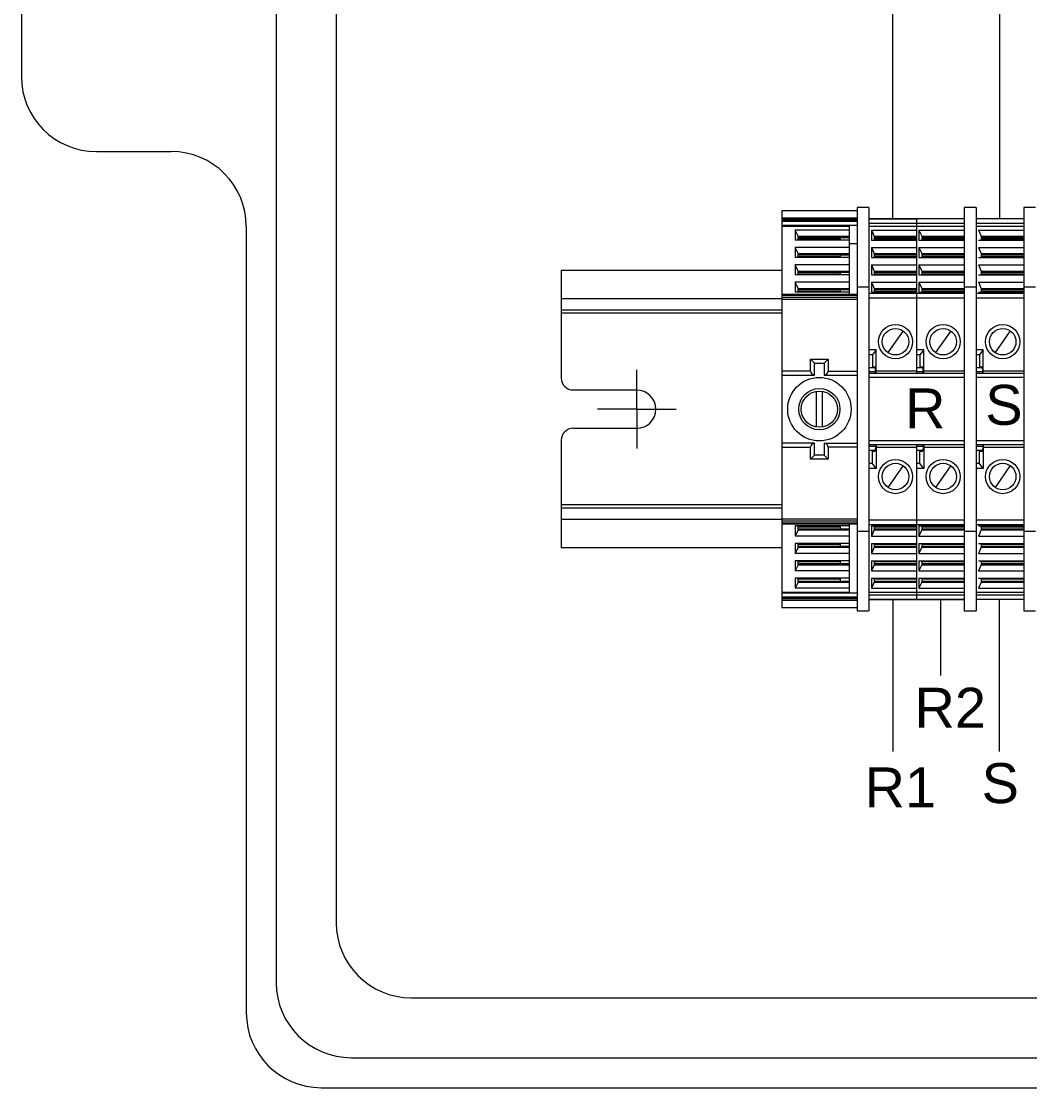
# Model space of a CAD drawing. Header units: millimetres. Extents: x 1552.365 to 1552.862, y 1363.168 to 1363.566.
# Drawn here: x 1552.3652 to 1552.4997, y 1363.2277 to 1363.37 of the extents above; entities that cross this region are included whole.
import ezdxf

# ---------------------------------------------------------------- set-up
doc = ezdxf.new("R2010")
doc.units = ezdxf.units.MM
doc.linetypes.add('CENTER', pattern=[0.6, 0.375, -0.075, 0.075, -0.075])
doc.layers.add('DIM', color=7, linetype='Continuous')
doc.styles.get("Standard").update_dxf_attribs({"font": 'arial.ttf'})

msp = doc.modelspace()

# ---------------------------------------------------------------- linework, layer by layer
at = {"color": 7, "lineweight": 15}
for p, q in [((1552.39917, 1363.53476), (1552.39917, 1363.24173)), ((1552.40717, 1363.52676), (1552.40717, 1363.24973)), ((1552.36517, 1363.41388), (1552.36517, 1363.36261)), ((1552.49569, 1363.34365), (1552.49569, 1363.38098)), ((1552.37517, 1363.35261), (1552.38517, 1363.35261)), ((1552.47822, 1363.34365), (1552.48457, 1363.34365)), ((1552.39517, 1363.34261), (1552.39517, 1363.23773)), ((1552.47822, 1363.29284), (1552.48457, 1363.29284)), ((1552.48457, 1363.29284), (1552.49093, 1363.29284)), ((1552.49558, 1363.29284), (1552.49558, 1363.28271)), ((1552.49558, 1363.28271), (1552.49558, 1363.27258)), ((1552.41717, 1363.23973), (1552.8103, 1363.23973)), ((1552.40917, 1363.23173), (1552.8183, 1363.23173)), ((1552.40517, 1363.22773), (1552.8223, 1363.22773))]:
    msp.add_line(p, q, dxfattribs=at)
at = {"color": 36, "lineweight": 15}
for p, q in [((1552.4814, 1363.34365), (1552.4814, 1363.38098)), ((1552.4814, 1363.29284), (1552.4814, 1363.28271)), ((1552.48775, 1363.29284), (1552.48775, 1363.28271)), ((1552.4814, 1363.28271), (1552.4814, 1363.27258))]:
    msp.add_line(p, q, dxfattribs=at)
at = {"color": 7, "linetype": 'Continuous', "lineweight": 15}
for p, q in [((1552.47663, 1363.34471), (1552.46658, 1363.34471)), ((1552.47822, 1363.34513), (1552.47663, 1363.34513)), ((1552.47822, 1363.34513), (1552.47663, 1363.34513)), ((1552.49251, 1363.34513), (1552.49093, 1363.34513)), ((1552.50045, 1363.34513), (1552.49886, 1363.34513)), ((1552.46658, 1363.34377), (1552.47663, 1363.34377)), ((1552.47663, 1363.34357), (1552.46658, 1363.34357)), ((1552.46658, 1363.34348), (1552.47663, 1363.34348)), ((1552.47663, 1363.34326), (1552.46658, 1363.34326)), ((1552.46658, 1363.34281), (1552.47663, 1363.34281)), ((1552.49093, 1363.34365), (1552.47822, 1363.34365)), ((1552.49093, 1363.34303), (1552.47822, 1363.34303)), ((1552.49886, 1363.34365), (1552.49251, 1363.34365)), ((1552.49886, 1363.34303), (1552.49251, 1363.34303)), ((1552.46658, 1363.34266), (1552.47558, 1363.34266)), ((1552.4684, 1363.34214), (1552.4684, 1363.34079)), ((1552.47558, 1363.34214), (1552.4684, 1363.34214)), ((1552.46877, 1363.34131), (1552.4684, 1363.34214)), ((1552.46877, 1363.34079), (1552.46877, 1363.34131)), ((1552.46877, 1363.34131), (1552.47558, 1363.34131)), ((1552.47822, 1363.34266), (1552.49093, 1363.34266)), ((1552.47854, 1363.34214), (1552.48457, 1363.34214)), ((1552.47854, 1363.34214), (1552.47891, 1363.34131)), ((1552.47854, 1363.34214), (1552.47854, 1363.34079)), ((1552.47891, 1363.34131), (1552.48457, 1363.34131)), ((1552.47891, 1363.34131), (1552.47891, 1363.34079)), ((1552.48489, 1363.34214), (1552.49093, 1363.34214)), ((1552.48489, 1363.34214), (1552.48526, 1363.34131)), ((1552.48489, 1363.34214), (1552.48489, 1363.34079)), ((1552.48526, 1363.34131), (1552.49093, 1363.34131)), ((1552.48526, 1363.34131), (1552.48526, 1363.34079)), ((1552.49251, 1363.34266), (1552.49886, 1363.34266)), ((1552.49283, 1363.34214), (1552.49886, 1363.34214)), ((1552.49283, 1363.34214), (1552.4932, 1363.34131)), ((1552.4932, 1363.34131), (1552.49886, 1363.34131)), ((1552.4932, 1363.34131), (1552.4932, 1363.34079)), ((1552.47558, 1363.34079), (1552.4684, 1363.34079)), ((1552.46877, 1363.34116), (1552.47558, 1363.34116)), ((1552.47444, 1363.3409), (1552.46877, 1363.3409)), ((1552.47444, 1363.34079), (1552.47444, 1363.34116)), ((1552.47558, 1363.34034), (1552.47663, 1363.34034)), ((1552.47854, 1363.34079), (1552.48457, 1363.34079)), ((1552.47891, 1363.34116), (1552.48457, 1363.34116)), ((1552.48457, 1363.3409), (1552.47891, 1363.3409)), ((1552.48489, 1363.34079), (1552.49093, 1363.34079)), ((1552.48526, 1363.34116), (1552.49093, 1363.34116)), ((1552.49093, 1363.3409), (1552.48526, 1363.3409)), ((1552.49283, 1363.34079), (1552.49886, 1363.34079)), ((1552.4932, 1363.34116), (1552.49886, 1363.34116)), ((1552.49886, 1363.3409), (1552.4932, 1363.3409)), ((1552.4684, 1363.33982), (1552.4684, 1363.33847)), ((1552.47558, 1363.33982), (1552.4684, 1363.33982)), ((1552.46877, 1363.33899), (1552.4684, 1363.33982)), ((1552.47558, 1363.33847), (1552.4684, 1363.33847)), ((1552.46877, 1363.33847), (1552.46877, 1363.33899)), ((1552.46877, 1363.33899), (1552.47558, 1363.33899)), ((1552.46877, 1363.33884), (1552.47558, 1363.33884)), ((1552.47444, 1363.33858), (1552.46877, 1363.33858)), ((1552.47444, 1363.33847), (1552.47444, 1363.33884)), ((1552.47854, 1363.33982), (1552.48457, 1363.33982)), ((1552.47854, 1363.33982), (1552.47891, 1363.33899)), ((1552.47854, 1363.33982), (1552.47854, 1363.33847)), ((1552.47854, 1363.33847), (1552.48457, 1363.33847)), ((1552.47891, 1363.33899), (1552.48457, 1363.33899)), ((1552.47891, 1363.33899), (1552.47891, 1363.33847)), ((1552.47891, 1363.33884), (1552.48457, 1363.33884)), ((1552.48457, 1363.33858), (1552.47891, 1363.33858)), ((1552.48489, 1363.33982), (1552.49093, 1363.33982)), ((1552.48489, 1363.33982), (1552.48526, 1363.33899)), ((1552.48489, 1363.33982), (1552.48489, 1363.33847)), ((1552.48489, 1363.33847), (1552.49093, 1363.33847)), ((1552.48526, 1363.33899), (1552.49093, 1363.33899)), ((1552.48526, 1363.33899), (1552.48526, 1363.33847)), ((1552.48526, 1363.33884), (1552.49093, 1363.33884)), ((1552.49093, 1363.33858), (1552.48526, 1363.33858)), ((1552.49283, 1363.33982), (1552.49886, 1363.33982)), ((1552.49283, 1363.33982), (1552.4932, 1363.33899)), ((1552.49283, 1363.33847), (1552.49886, 1363.33847)), ((1552.4932, 1363.33899), (1552.49886, 1363.33899)), ((1552.4932, 1363.33899), (1552.4932, 1363.33847)), ((1552.4932, 1363.33884), (1552.49886, 1363.33884)), ((1552.49886, 1363.33858), (1552.4932, 1363.33858)), ((1552.4684, 1363.3375), (1552.4684, 1363.33615)), ((1552.47558, 1363.3375), (1552.4684, 1363.3375)), ((1552.46877, 1363.33667), (1552.4684, 1363.3375)), ((1552.47854, 1363.3375), (1552.48457, 1363.3375)), ((1552.47854, 1363.3375), (1552.47891, 1363.33667)), ((1552.47854, 1363.3375), (1552.47854, 1363.33615)), ((1552.48489, 1363.3375), (1552.49093, 1363.3375)), ((1552.48489, 1363.3375), (1552.48526, 1363.33667)), ((1552.48489, 1363.3375), (1552.48489, 1363.33615)), ((1552.49283, 1363.3375), (1552.49886, 1363.3375)), ((1552.49283, 1363.3375), (1552.4932, 1363.33667)), ((1552.43717, 1363.33676), (1552.43717, 1363.32241)), ((1552.46658, 1363.33676), (1552.43717, 1363.33676)), ((1552.47558, 1363.33615), (1552.4684, 1363.33615)), ((1552.46877, 1363.33615), (1552.46877, 1363.33667)), ((1552.46877, 1363.33667), (1552.47558, 1363.33667)), ((1552.46877, 1363.33652), (1552.47558, 1363.33652)), ((1552.47444, 1363.33626), (1552.46877, 1363.33626)), ((1552.47444, 1363.33615), (1552.47444, 1363.33652)), ((1552.47854, 1363.33615), (1552.48457, 1363.33615)), ((1552.47891, 1363.33667), (1552.48457, 1363.33667)), ((1552.47891, 1363.33667), (1552.47891, 1363.33615)), ((1552.47891, 1363.33652), (1552.48457, 1363.33652)), ((1552.48457, 1363.33626), (1552.47891, 1363.33626)), ((1552.48489, 1363.33615), (1552.49093, 1363.33615)), ((1552.48526, 1363.33667), (1552.49093, 1363.33667)), ((1552.48526, 1363.33667), (1552.48526, 1363.33615)), ((1552.48526, 1363.33652), (1552.49093, 1363.33652)), ((1552.49093, 1363.33626), (1552.48526, 1363.33626)), ((1552.49283, 1363.33615), (1552.49886, 1363.33615)), ((1552.4932, 1363.33667), (1552.49886, 1363.33667)), ((1552.4932, 1363.33667), (1552.4932, 1363.33615)), ((1552.4932, 1363.33652), (1552.49886, 1363.33652)), ((1552.49886, 1363.33626), (1552.4932, 1363.33626)), ((1552.46877, 1363.33383), (1552.46877, 1363.33435)), ((1552.46877, 1363.33435), (1552.47558, 1363.33435)), ((1552.46877, 1363.3342), (1552.47558, 1363.3342)), ((1552.47444, 1363.33383), (1552.47444, 1363.3342)), ((1552.47891, 1363.33435), (1552.48457, 1363.33435)), ((1552.47891, 1363.33435), (1552.47891, 1363.33383)), ((1552.47891, 1363.3342), (1552.48457, 1363.3342)), ((1552.48526, 1363.33435), (1552.49093, 1363.33435)), ((1552.48526, 1363.33435), (1552.48526, 1363.33383)), ((1552.48526, 1363.3342), (1552.49093, 1363.3342)), ((1552.4932, 1363.33435), (1552.49886, 1363.33435)), ((1552.4932, 1363.33435), (1552.4932, 1363.33383)), ((1552.4932, 1363.3342), (1552.49886, 1363.3342)), ((1552.46658, 1363.33296), (1552.43717, 1363.33296)), ((1552.47663, 1363.33355), (1552.46658, 1363.33355)), ((1552.46658, 1363.33345), (1552.47663, 1363.33345)), ((1552.47663, 1363.33316), (1552.46658, 1363.33316)), ((1552.46658, 1363.33293), (1552.47663, 1363.33293)), ((1552.47558, 1363.33383), (1552.4684, 1363.33383)), ((1552.47444, 1363.33394), (1552.46877, 1363.33394)), ((1552.49093, 1363.33368), (1552.47822, 1363.33368)), ((1552.49093, 1363.33306), (1552.47822, 1363.33306)), ((1552.47854, 1363.33383), (1552.48457, 1363.33383)), ((1552.48457, 1363.33394), (1552.47891, 1363.33394)), ((1552.48489, 1363.33383), (1552.49093, 1363.33383)), ((1552.49093, 1363.33394), (1552.48526, 1363.33394)), ((1552.49886, 1363.33368), (1552.49251, 1363.33368)), ((1552.49886, 1363.33306), (1552.49251, 1363.33306)), ((1552.49283, 1363.33383), (1552.49886, 1363.33383)), ((1552.49886, 1363.33394), (1552.4932, 1363.33394)), ((1552.46658, 1363.33146), (1552.43717, 1363.33146)), ((1552.46658, 1363.33103), (1552.43717, 1363.33103)), ((1552.47918, 1363.32615), (1552.47822, 1363.32615)), ((1552.47918, 1363.32615), (1552.47868, 1363.32547)), ((1552.47918, 1363.32301), (1552.47918, 1363.32615)), ((1552.48553, 1363.32615), (1552.48457, 1363.32615)), ((1552.48553, 1363.32615), (1552.48503, 1363.32547)), ((1552.48553, 1363.32301), (1552.48553, 1363.32615)), ((1552.49347, 1363.32615), (1552.49251, 1363.32615)), ((1552.49347, 1363.32615), (1552.49297, 1363.32547)), ((1552.49347, 1363.32301), (1552.49347, 1363.32615)), ((1552.47044, 1363.32332), (1552.47044, 1363.32491)), ((1552.47044, 1363.32491), (1552.47277, 1363.32491)), ((1552.47097, 1363.32438), (1552.47044, 1363.32491)), ((1552.47097, 1363.3228), (1552.47097, 1363.32438)), ((1552.47097, 1363.32438), (1552.47224, 1363.32438)), ((1552.47224, 1363.32438), (1552.47277, 1363.32491)), ((1552.47224, 1363.32438), (1552.47224, 1363.3228)), ((1552.47277, 1363.32491), (1552.47277, 1363.32332)), ((1552.47868, 1363.32547), (1552.47822, 1363.32547)), ((1552.47868, 1363.32547), (1552.47868, 1363.32375)), ((1552.48503, 1363.32547), (1552.48457, 1363.32547)), ((1552.48503, 1363.32547), (1552.48503, 1363.32375)), ((1552.49297, 1363.32547), (1552.49251, 1363.32547)), ((1552.49297, 1363.32547), (1552.49297, 1363.32375)), ((1552.47044, 1363.32332), (1552.46658, 1363.32332)), ((1552.47908, 1363.32375), (1552.47822, 1363.32375)), ((1552.4791, 1363.32322), (1552.47822, 1363.32322)), ((1552.49093, 1363.32301), (1552.47822, 1363.32301)), ((1552.47902, 1363.32385), (1552.47868, 1363.32385)), ((1552.4791, 1363.32311), (1552.4791, 1363.32354)), ((1552.48457, 1363.32332), (1552.47918, 1363.32332)), ((1552.48543, 1363.32375), (1552.48457, 1363.32375)), ((1552.48545, 1363.32322), (1552.48457, 1363.32322)), ((1552.48537, 1363.32385), (1552.48503, 1363.32385)), ((1552.48545, 1363.32311), (1552.48545, 1363.32354)), ((1552.49093, 1363.32332), (1552.48553, 1363.32332)), ((1552.49337, 1363.32375), (1552.49251, 1363.32375)), ((1552.49339, 1363.32322), (1552.49251, 1363.32322)), ((1552.49886, 1363.32301), (1552.49251, 1363.32301)), ((1552.49331, 1363.32385), (1552.49297, 1363.32385)), ((1552.49339, 1363.32311), (1552.49339, 1363.32354)), ((1552.49886, 1363.32332), (1552.49347, 1363.32332)), ((1552.46658, 1363.3228), (1552.47097, 1363.3228)), ((1552.49093, 1363.32248), (1552.47822, 1363.32248)), ((1552.49886, 1363.32248), (1552.49251, 1363.32248)), ((1552.43878, 1363.3208), (1552.44725, 1363.3208)), ((1552.4712, 1363.32063), (1552.4712, 1363.31586)), ((1552.47201, 1363.31586), (1552.47201, 1363.32063)), ((1552.43878, 1363.31569), (1552.44725, 1363.31569)), ((1552.43717, 1363.31408), (1552.43717, 1363.29973)), ((1552.47097, 1363.31369), (1552.46658, 1363.31369)), ((1552.46658, 1363.31316), (1552.47044, 1363.31316)), ((1552.47044, 1363.31157), (1552.47044, 1363.31316)), ((1552.47097, 1363.3121), (1552.47097, 1363.31369)), ((1552.47224, 1363.31369), (1552.47224, 1363.3121)), ((1552.47277, 1363.31316), (1552.47277, 1363.31157)), ((1552.49093, 1363.31401), (1552.47822, 1363.31401)), ((1552.49093, 1363.31348), (1552.47822, 1363.31348)), ((1552.4791, 1363.31327), (1552.47822, 1363.31327)), ((1552.4791, 1363.31337), (1552.4791, 1363.31295)), ((1552.47918, 1363.31348), (1552.47918, 1363.31034)), ((1552.47918, 1363.31316), (1552.48457, 1363.31316)), ((1552.48545, 1363.31327), (1552.48457, 1363.31327)), ((1552.48545, 1363.31337), (1552.48545, 1363.31295)), ((1552.48553, 1363.31348), (1552.48553, 1363.31034)), ((1552.48553, 1363.31316), (1552.49093, 1363.31316)), ((1552.49886, 1363.31401), (1552.49251, 1363.31401)), ((1552.49886, 1363.31348), (1552.49251, 1363.31348)), ((1552.49339, 1363.31327), (1552.49251, 1363.31327)), ((1552.49339, 1363.31337), (1552.49339, 1363.31295)), ((1552.49347, 1363.31348), (1552.49347, 1363.31034)), ((1552.49347, 1363.31316), (1552.49886, 1363.31316)), ((1552.47097, 1363.3121), (1552.47044, 1363.31157)), ((1552.47277, 1363.31157), (1552.47044, 1363.31157)), ((1552.47224, 1363.3121), (1552.47097, 1363.3121)), ((1552.47224, 1363.3121), (1552.47277, 1363.31157)), ((1552.47908, 1363.31274), (1552.47822, 1363.31274)), ((1552.47868, 1363.31101), (1552.47868, 1363.31274)), ((1552.47868, 1363.31263), (1552.47902, 1363.31263)), ((1552.48543, 1363.31274), (1552.48457, 1363.31274)), ((1552.48503, 1363.31101), (1552.48503, 1363.31274)), ((1552.48503, 1363.31263), (1552.48537, 1363.31263)), ((1552.49337, 1363.31274), (1552.49251, 1363.31274)), ((1552.49297, 1363.31101), (1552.49297, 1363.31274)), ((1552.49297, 1363.31263), (1552.49331, 1363.31263)), ((1552.47868, 1363.31101), (1552.47822, 1363.31101)), ((1552.47918, 1363.31034), (1552.47822, 1363.31034)), ((1552.47918, 1363.31034), (1552.47868, 1363.31101)), ((1552.48503, 1363.31101), (1552.48457, 1363.31101)), ((1552.48553, 1363.31034), (1552.48457, 1363.31034)), ((1552.48553, 1363.31034), (1552.48503, 1363.31101)), ((1552.49297, 1363.31101), (1552.49251, 1363.31101)), ((1552.49347, 1363.31034), (1552.49251, 1363.31034)), ((1552.49347, 1363.31034), (1552.49297, 1363.31101)), ((1552.46658, 1363.30546), (1552.43717, 1363.30546)), ((1552.46658, 1363.30503), (1552.43717, 1363.30503)), ((1552.46658, 1363.30352), (1552.43717, 1363.30352)), ((1552.47663, 1363.30356), (1552.46658, 1363.30356)), ((1552.46658, 1363.30333), (1552.47663, 1363.30333)), ((1552.47663, 1363.30303), (1552.46658, 1363.30303)), ((1552.46658, 1363.30294), (1552.47663, 1363.30294)), ((1552.49093, 1363.30342), (1552.47822, 1363.30342)), ((1552.49886, 1363.30342), (1552.49251, 1363.30342)), ((1552.4684, 1363.30266), (1552.4684, 1363.30131)), ((1552.47558, 1363.30266), (1552.4684, 1363.30266)), ((1552.46877, 1363.30214), (1552.4684, 1363.30131)), ((1552.46877, 1363.30214), (1552.46877, 1363.30266)), ((1552.46877, 1363.30255), (1552.47444, 1363.30255)), ((1552.46877, 1363.30229), (1552.47558, 1363.30229)), ((1552.46877, 1363.30214), (1552.47558, 1363.30214)), ((1552.47444, 1363.30229), (1552.47444, 1363.30266)), ((1552.47822, 1363.30194), (1552.47663, 1363.30194)), ((1552.47822, 1363.30194), (1552.47663, 1363.30194)), ((1552.49093, 1363.30281), (1552.47822, 1363.30281)), ((1552.47854, 1363.30266), (1552.47854, 1363.30131)), ((1552.47854, 1363.30266), (1552.48457, 1363.30266)), ((1552.47891, 1363.30214), (1552.47854, 1363.30131)), ((1552.47891, 1363.30266), (1552.47891, 1363.30214)), ((1552.47891, 1363.30255), (1552.48457, 1363.30255)), ((1552.47891, 1363.30229), (1552.48457, 1363.30229)), ((1552.47891, 1363.30214), (1552.48457, 1363.30214)), ((1552.48489, 1363.30266), (1552.48489, 1363.30131)), ((1552.48489, 1363.30266), (1552.49093, 1363.30266)), ((1552.48526, 1363.30214), (1552.48489, 1363.30131)), ((1552.48526, 1363.30266), (1552.48526, 1363.30214)), ((1552.48526, 1363.30255), (1552.49093, 1363.30255)), ((1552.48526, 1363.30229), (1552.49093, 1363.30229)), ((1552.48526, 1363.30214), (1552.49093, 1363.30214)), ((1552.49251, 1363.30194), (1552.49093, 1363.30194)), ((1552.49251, 1363.30194), (1552.49093, 1363.30194)), ((1552.49886, 1363.30281), (1552.49251, 1363.30281)), ((1552.49283, 1363.30266), (1552.49886, 1363.30266)), ((1552.4932, 1363.30214), (1552.49283, 1363.30131)), ((1552.4932, 1363.30266), (1552.4932, 1363.30214)), ((1552.4932, 1363.30255), (1552.49886, 1363.30255)), ((1552.4932, 1363.30229), (1552.49886, 1363.30229)), ((1552.4932, 1363.30214), (1552.49886, 1363.30214)), ((1552.50045, 1363.30194), (1552.49886, 1363.30194)), ((1552.47558, 1363.30131), (1552.4684, 1363.30131)), ((1552.4684, 1363.30034), (1552.4684, 1363.29899)), ((1552.47558, 1363.30034), (1552.4684, 1363.30034)), ((1552.46877, 1363.29982), (1552.46877, 1363.30034)), ((1552.46877, 1363.30023), (1552.47444, 1363.30023)), ((1552.47444, 1363.29996), (1552.47444, 1363.30034)), ((1552.47854, 1363.30131), (1552.48457, 1363.30131)), ((1552.47854, 1363.30034), (1552.47854, 1363.29899)), ((1552.47854, 1363.30034), (1552.48457, 1363.30034)), ((1552.47891, 1363.30034), (1552.47891, 1363.29982)), ((1552.47891, 1363.30023), (1552.48457, 1363.30023)), ((1552.48489, 1363.30131), (1552.49093, 1363.30131)), ((1552.48489, 1363.30034), (1552.48489, 1363.29899)), ((1552.48489, 1363.30034), (1552.49093, 1363.30034)), ((1552.48526, 1363.30034), (1552.48526, 1363.29982)), ((1552.48526, 1363.30023), (1552.49093, 1363.30023)), ((1552.49283, 1363.30131), (1552.49886, 1363.30131)), ((1552.49283, 1363.30034), (1552.49886, 1363.30034)), ((1552.4932, 1363.30034), (1552.4932, 1363.29982)), ((1552.4932, 1363.30023), (1552.49886, 1363.30023)), ((1552.46658, 1363.29973), (1552.43717, 1363.29973)), ((1552.46877, 1363.29982), (1552.4684, 1363.29899)), ((1552.47558, 1363.29899), (1552.4684, 1363.29899)), ((1552.46877, 1363.29996), (1552.47558, 1363.29996)), ((1552.46877, 1363.29982), (1552.47558, 1363.29982)), ((1552.47891, 1363.29982), (1552.47854, 1363.29899)), ((1552.47854, 1363.29899), (1552.48457, 1363.29899)), ((1552.47891, 1363.29996), (1552.48457, 1363.29996)), ((1552.47891, 1363.29982), (1552.48457, 1363.29982)), ((1552.48526, 1363.29982), (1552.48489, 1363.29899)), ((1552.48489, 1363.29899), (1552.49093, 1363.29899)), ((1552.48526, 1363.29996), (1552.49093, 1363.29996)), ((1552.48526, 1363.29982), (1552.49093, 1363.29982)), ((1552.4932, 1363.29982), (1552.49283, 1363.29899)), ((1552.49283, 1363.29899), (1552.49886, 1363.29899)), ((1552.4932, 1363.29996), (1552.49886, 1363.29996)), ((1552.4932, 1363.29982), (1552.49886, 1363.29982)), ((1552.46658, 1363.29383), (1552.47558, 1363.29383)), ((1552.47663, 1363.29368), (1552.46658, 1363.29368)), ((1552.46658, 1363.29323), (1552.47663, 1363.29323)), ((1552.47663, 1363.29301), (1552.46658, 1363.29301)), ((1552.47558, 1363.29435), (1552.4684, 1363.29435)), ((1552.47822, 1363.29383), (1552.49093, 1363.29383)), ((1552.49093, 1363.29345), (1552.47822, 1363.29345)), ((1552.47854, 1363.29435), (1552.48457, 1363.29435)), ((1552.48489, 1363.29435), (1552.49093, 1363.29435)), ((1552.49251, 1363.29383), (1552.49886, 1363.29383)), ((1552.49886, 1363.29345), (1552.49251, 1363.29345)), ((1552.49283, 1363.29435), (1552.49886, 1363.29435)), ((1552.47663, 1363.29292), (1552.46658, 1363.29292)), ((1552.47663, 1363.29272), (1552.46658, 1363.29272)), ((1552.46658, 1363.29178), (1552.47663, 1363.29178)), ((1552.49093, 1363.29284), (1552.47822, 1363.29284)), ((1552.49886, 1363.29284), (1552.49251, 1363.29284)), ((1552.47663, 1363.29136), (1552.47822, 1363.29136)), ((1552.47663, 1363.29136), (1552.47822, 1363.29136)), ((1552.49093, 1363.29136), (1552.49251, 1363.29136)), ((1552.49886, 1363.29136), (1552.50045, 1363.29136))]:
    msp.add_line(p, q, dxfattribs=at)
at = {"color": 7, "lineweight": 13}
for p, q in [((1552.46658, 1363.34471), (1552.46658, 1363.29178)), ((1552.47663, 1363.34513), (1552.47663, 1363.29136)), ((1552.49093, 1363.34513), (1552.49093, 1363.29136)), ((1552.49251, 1363.34513), (1552.49251, 1363.29136)), ((1552.49886, 1363.34513), (1552.49886, 1363.29136))]:
    msp.add_line(p, q, dxfattribs=at)
at = {"color": 7, "linetype": 'Continuous', "lineweight": 13}
for p, q in [((1552.47822, 1363.34513), (1552.47822, 1363.29136)), ((1552.48457, 1363.34365), (1552.48457, 1363.32301)), ((1552.47558, 1363.34266), (1552.47558, 1363.33355)), ((1552.4684, 1363.33518), (1552.4684, 1363.33383)), ((1552.47558, 1363.33518), (1552.4684, 1363.33518)), ((1552.46877, 1363.33435), (1552.4684, 1363.33518)), ((1552.47663, 1363.33455), (1552.47822, 1363.33455)), ((1552.47663, 1363.33455), (1552.47822, 1363.33455)), ((1552.47854, 1363.33518), (1552.48457, 1363.33518)), ((1552.47854, 1363.33518), (1552.47891, 1363.33435)), ((1552.47854, 1363.33518), (1552.47854, 1363.33383)), ((1552.48489, 1363.33518), (1552.49093, 1363.33518)), ((1552.48489, 1363.33518), (1552.48526, 1363.33435)), ((1552.48489, 1363.33518), (1552.48489, 1363.33383)), ((1552.49093, 1363.33455), (1552.49251, 1363.33455)), ((1552.49283, 1363.33518), (1552.49886, 1363.33518)), ((1552.49283, 1363.33518), (1552.4932, 1363.33435)), ((1552.49886, 1363.33455), (1552.50045, 1363.33455)), ((1552.48457, 1363.31348), (1552.48457, 1363.29284)), ((1552.47558, 1363.30294), (1552.47558, 1363.29383)), ((1552.4684, 1363.29802), (1552.4684, 1363.29667)), ((1552.47558, 1363.29802), (1552.4684, 1363.29802)), ((1552.46877, 1363.29749), (1552.4684, 1363.29667)), ((1552.46877, 1363.29749), (1552.46877, 1363.29802)), ((1552.46877, 1363.29791), (1552.47444, 1363.29791)), ((1552.46877, 1363.29764), (1552.47558, 1363.29764)), ((1552.46877, 1363.29749), (1552.47558, 1363.29749)), ((1552.47444, 1363.29764), (1552.47444, 1363.29802)), ((1552.47854, 1363.29802), (1552.47854, 1363.29667)), ((1552.47854, 1363.29802), (1552.48457, 1363.29802)), ((1552.47891, 1363.29749), (1552.47854, 1363.29667)), ((1552.47891, 1363.29802), (1552.47891, 1363.29749)), ((1552.47891, 1363.29791), (1552.48457, 1363.29791)), ((1552.47891, 1363.29764), (1552.48457, 1363.29764)), ((1552.47891, 1363.29749), (1552.48457, 1363.29749)), ((1552.48489, 1363.29802), (1552.48489, 1363.29667)), ((1552.48489, 1363.29802), (1552.49093, 1363.29802)), ((1552.48526, 1363.29749), (1552.48489, 1363.29667)), ((1552.48526, 1363.29802), (1552.48526, 1363.29749)), ((1552.48526, 1363.29791), (1552.49093, 1363.29791)), ((1552.48526, 1363.29764), (1552.49093, 1363.29764)), ((1552.48526, 1363.29749), (1552.49093, 1363.29749)), ((1552.49283, 1363.29802), (1552.49886, 1363.29802)), ((1552.4932, 1363.29749), (1552.49283, 1363.29667)), ((1552.4932, 1363.29802), (1552.4932, 1363.29749)), ((1552.4932, 1363.29791), (1552.49886, 1363.29791)), ((1552.4932, 1363.29764), (1552.49886, 1363.29764)), ((1552.4932, 1363.29749), (1552.49886, 1363.29749)), ((1552.47558, 1363.29667), (1552.4684, 1363.29667)), ((1552.47854, 1363.29667), (1552.48457, 1363.29667)), ((1552.48489, 1363.29667), (1552.49093, 1363.29667)), ((1552.49283, 1363.29667), (1552.49886, 1363.29667)), ((1552.4684, 1363.2957), (1552.4684, 1363.29435)), ((1552.47558, 1363.2957), (1552.4684, 1363.2957)), ((1552.46877, 1363.29517), (1552.4684, 1363.29435)), ((1552.46877, 1363.29517), (1552.46877, 1363.2957)), ((1552.46877, 1363.29559), (1552.47444, 1363.29559)), ((1552.46877, 1363.29532), (1552.47558, 1363.29532)), ((1552.46877, 1363.29517), (1552.47558, 1363.29517)), ((1552.47444, 1363.29532), (1552.47444, 1363.2957)), ((1552.47854, 1363.2957), (1552.47854, 1363.29435)), ((1552.47854, 1363.2957), (1552.48457, 1363.2957)), ((1552.47891, 1363.29517), (1552.47854, 1363.29435)), ((1552.47891, 1363.2957), (1552.47891, 1363.29517)), ((1552.47891, 1363.29559), (1552.48457, 1363.29559)), ((1552.47891, 1363.29532), (1552.48457, 1363.29532)), ((1552.47891, 1363.29517), (1552.48457, 1363.29517)), ((1552.48489, 1363.2957), (1552.48489, 1363.29435)), ((1552.48489, 1363.2957), (1552.49093, 1363.2957)), ((1552.48526, 1363.29517), (1552.48489, 1363.29435)), ((1552.48526, 1363.2957), (1552.48526, 1363.29517)), ((1552.48526, 1363.29559), (1552.49093, 1363.29559)), ((1552.48526, 1363.29532), (1552.49093, 1363.29532)), ((1552.48526, 1363.29517), (1552.49093, 1363.29517)), ((1552.49283, 1363.2957), (1552.49886, 1363.2957)), ((1552.4932, 1363.29517), (1552.49283, 1363.29435)), ((1552.4932, 1363.2957), (1552.4932, 1363.29517)), ((1552.4932, 1363.29559), (1552.49886, 1363.29559)), ((1552.4932, 1363.29532), (1552.49886, 1363.29532)), ((1552.4932, 1363.29517), (1552.49886, 1363.29517))]:
    msp.add_line(p, q, dxfattribs=at)
at = {"lineweight": 15}
for p, q in [((1552.48278, 1363.3287), (1552.48076, 1363.32578)), ((1552.48913, 1363.3287), (1552.48711, 1363.32578)), ((1552.49707, 1363.3287), (1552.49505, 1363.32578)), ((1552.47277, 1363.32332), (1552.47663, 1363.32332)), ((1552.47231, 1363.3228), (1552.47663, 1363.3228)), ((1552.47224, 1363.31369), (1552.47663, 1363.31369)), ((1552.47277, 1363.31323), (1552.47663, 1363.31323)), ((1552.48278, 1363.31071), (1552.48076, 1363.30779)), ((1552.48913, 1363.31071), (1552.48711, 1363.30779)), ((1552.49707, 1363.31071), (1552.49505, 1363.30779))]:
    msp.add_line(p, q, dxfattribs=at)
at = {"color": 7, "linetype": 'Continuous', "lineweight": 15}
for centre, radius in [((1552.48177, 1363.32724), 0.00228), ((1552.48812, 1363.32724), 0.00228), ((1552.49606, 1363.32724), 0.00228), ((1552.47161, 1363.31824), 0.00423), ((1552.47161, 1363.31824), 0.00275), ((1552.47161, 1363.31824), 0.00242), ((1552.48177, 1363.30925), 0.00228), ((1552.48812, 1363.30925), 0.00228), ((1552.49606, 1363.30925), 0.00228)]:
    msp.add_circle(centre, radius, dxfattribs=at)
at = {"lineweight": 15}
for centre in [(1552.48177, 1363.32724), (1552.48812, 1363.32724), (1552.49606, 1363.32724), (1552.48177, 1363.30925), (1552.48812, 1363.30925), (1552.49606, 1363.30925)]:
    msp.add_circle(centre, 0.00177, dxfattribs=at)
at = {"color": 7, "lineweight": 15}
for centre, start, end in [((1552.37517, 1363.36261), 180, 270), ((1552.38517, 1363.34261), 0, 90), ((1552.41717, 1363.24973), 180, 270), ((1552.40917, 1363.24173), 180, 270), ((1552.40517, 1363.23773), 180, 270)]:
    msp.add_arc(centre, 0.01, start, end, dxfattribs=at)
at = {"color": 7, "linetype": 'Continuous', "lineweight": 15}
for centre, radius, start, end in [((1552.43878, 1363.32241), 0.00161, 180, 270), ((1552.44725, 1363.31824), 0.00255, 270, 90), ((1552.43878, 1363.31408), 0.00161, 90, 180)]:
    msp.add_arc(centre, radius, start, end, dxfattribs=at)
for centre, major_axis, ratio, start_param, end_param in [((1552.47097, 1363.32332), (0, -0.000529), 1, -1.570796, 0), ((1552.47224, 1363.32332), (0, -0.000529), 1, 0, 1.570796), ((1552.47902, 1363.32354), (0, -0.000318), 0.267949, 1.570796, 3.141593), ((1552.47919, 1363.32311), (0, -0.000318), 0.267949, -1.570796, -1.23038), ((1552.48537, 1363.32354), (0, -0.000318), 0.267949, 1.570796, 3.141593), ((1552.48554, 1363.32311), (0, -0.000318), 0.267949, -1.570796, -1.23038), ((1552.49331, 1363.32354), (0, -0.000318), 0.267949, 1.570796, 3.141593), ((1552.49348, 1363.32311), (0, -0.000318), 0.267949, -1.570796, -1.23038), ((1552.47097, 1363.31316), (0, -0.000529), 1, 3.141593, 4.712389), ((1552.47224, 1363.31316), (0, -0.000529), 1, 1.570796, 3.141593), ((1552.47902, 1363.31295), (0, -0.000318), 0.267949, 0, 1.570796), ((1552.47919, 1363.31337), (0, -0.000318), 0.267949, -1.911216, -1.570796), ((1552.48537, 1363.31295), (0, -0.000318), 0.267949, 0, 1.570796), ((1552.48554, 1363.31337), (0, -0.000318), 0.267949, -1.911216, -1.570796), ((1552.49331, 1363.31295), (0, -0.000318), 0.267949, 0, 1.570796), ((1552.49348, 1363.31337), (0, -0.000318), 0.267949, -1.911216, -1.570796)]:
    msp.add_ellipse(centre, major_axis=major_axis, ratio=ratio, start_param=start_param, end_param=end_param, dxfattribs=at)
at = {"layer": 'DIM', "color": 7, "linetype": 'CENTER', "lineweight": 15}
for q in [(1552.44725, 1363.32349), (1552.442, 1363.31824), (1552.44725, 1363.313), (1552.45249, 1363.31824)]:
    msp.add_line((1552.44725, 1363.31824), q, dxfattribs=at)

# ---------------------------------------------------------------- texts
at = {"lineweight": 15, "char_height": 0.00534, "attachment_point": 1}
for insert in [(1552.49374, 1363.32149), (1552.49325, 1363.27103)]:
    msp.add_mtext_dynamic_manual_height_columns('S', width=0.0143234, gutter_width=12.5, heights=[0], dxfattribs=dict(at, insert=insert))
at = {"color": 36, "lineweight": 15, "attachment_point": 1}
for s, insert, char_height in [('R', (1552.48304, 1363.32101), 0.00534), ('R2', (1552.48429, 1363.28108), 0.005343), ('R1', (1552.47764, 1363.27045), 0.005343)]:
    msp.add_mtext_dynamic_manual_height_columns(s, width=0.0143234, gutter_width=12.5, heights=[0], dxfattribs=dict(at, insert=insert, char_height=char_height))

doc.saveas('drawing.dxf')
